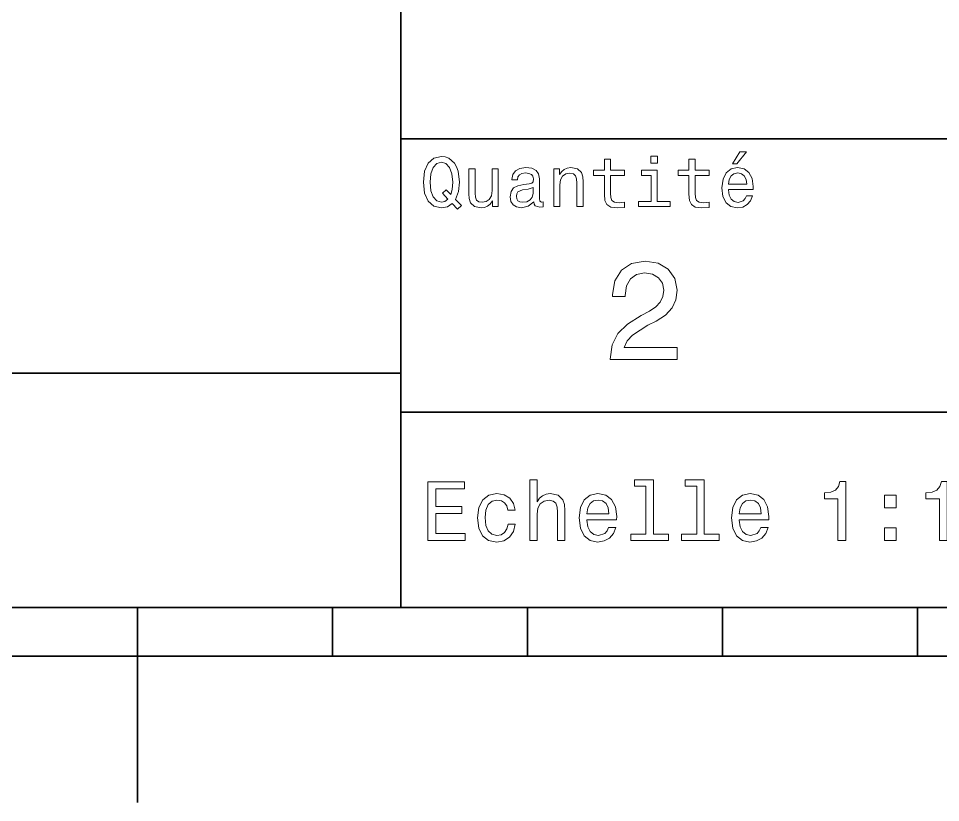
# Model space of a CAD drawing. Extents: x 0 to 297, y 0 to 210.
# Drawn here: x 142.4 to 189.67, y 0 to 40.17 of the extents above; entities that cross this region are included whole.
import ezdxf

# ---------------------------------------------------------------- set-up
doc = ezdxf.new("R2010")
doc.units = 0

msp = doc.modelspace()

# ---------------------------------------------------------------- linework, layer by layer
at = {"color": 7, "lineweight": 35}
for p, q in [((162, 10), (162, 70)), ((162, 34), (287, 34)), ((97, 22), (162, 22)), ((162, 20), (287, 20)), ((10, 10), (287, 10)), ((97, 10), (287, 10)), ((98.5, 7.5), (198.5, 7.5))]:
    msp.add_line(p, q, dxfattribs=at)
at = {"color": 7, "lineweight": 35, "ltscale": 0.25}
msp.add_line((148.5, 10), (148.5, 0), dxfattribs=at)
at = {"color": 7, "lineweight": 35, "ltscale": 0.0625}
for p, q in [((158.5, 10), (158.5, 7.5)), ((168.5, 10), (168.5, 7.5)), ((178.5, 10), (178.5, 7.5)), ((188.5, 10), (188.5, 7.5))]:
    msp.add_line(p, q, dxfattribs=at)
at = {"color": 7, "lineweight": 13}
for points in [[(164.642654, 30.685879), (164.916428, 30.401297), (165.107346, 30.592218), (164.811966, 30.894812), (164.963257, 31.305475), (165.010086, 31.780979), (164.941635, 32.339336), (164.862396, 32.56628), (164.757919, 32.753601), (164.46254, 33.009365), (164.282425, 33.074207), (164.08429, 33.099422), (163.702454, 33.009365), (163.41066, 32.757202), (163.223343, 32.342937), (163.158508, 31.780979), (163.223343, 31.219019), (163.407059, 30.804754), (163.698853, 30.54899), (164.08429, 30.462536), (164.39769, 30.520172)], [(175.161377, 33.117435), (174.82637, 33.117435), (174.82637, 32.757202), (175.161377, 32.757202)], [(179.015854, 32.728386), (179.228394, 32.728386), (179.729111, 33.340778), (179.376083, 33.340778)], [(164.41571, 30.916426), (164.260803, 30.801151), (164.08429, 30.765129), (163.850143, 30.829971), (163.666428, 31.024494), (163.543945, 31.341497), (163.504318, 31.780979), (163.543945, 32.216858), (163.662827, 32.537464), (163.846542, 32.731987), (164.08429, 32.80043), (164.318451, 32.731987), (164.502167, 32.533859), (164.621033, 32.213257), (164.664261, 31.780979), (164.631851, 31.40634), (164.5634, 31.150576), (164.329254, 31.395533), (164.13472, 31.211815)], [(172.438034, 32.130402), (172.438034, 31.161383), (172.459656, 30.847982), (172.560516, 30.631844), (172.762253, 30.505762), (173.104462, 30.462536), (173.479111, 30.480547), (173.479111, 30.754322), (173.205338, 30.732708), (172.956772, 30.761526), (172.823486, 30.851583), (172.765854, 31.002882), (172.755035, 31.215418), (172.755035, 32.130402), (173.479111, 32.130402), (173.479111, 32.400574), (172.755035, 32.400574), (172.755035, 32.966137), (172.438034, 32.966137), (172.438034, 32.400574), (171.890488, 32.400574), (171.890488, 32.130402)], [(176.775223, 32.130402), (176.775223, 31.161383), (176.796829, 30.847982), (176.89769, 30.631844), (177.099426, 30.505762), (177.44165, 30.462536), (177.816284, 30.480547), (177.816284, 30.754322), (177.542511, 30.732708), (177.293945, 30.761526), (177.16066, 30.851583), (177.103027, 31.002882), (177.092224, 31.215418), (177.092224, 32.130402), (177.816284, 32.130402), (177.816284, 32.400574), (177.092224, 32.400574), (177.092224, 32.966137), (176.775223, 32.966137), (176.775223, 32.400574), (176.227661, 32.400574), (176.227661, 32.130402)], [(166.998566, 32.465416), (166.681549, 32.465416), (166.681549, 31.348703), (166.645538, 31.089336), (166.541061, 30.902016), (166.378967, 30.786743), (166.166428, 30.750719), (165.997116, 30.779539), (165.889053, 30.865993), (165.827805, 31.013687), (165.8134, 31.222622), (165.8134, 32.465416), (165.496399, 32.465416), (165.496399, 31.193804), (165.507202, 30.93804), (165.575653, 30.725504), (165.784576, 30.530979), (166.119598, 30.462536), (166.299713, 30.487751), (166.454605, 30.552593), (166.587891, 30.664265), (166.695969, 30.826368), (166.695969, 30.530979), (166.998566, 30.530979)], [(168.824921, 30.78314), (168.824921, 30.772333), (168.842941, 30.649855), (168.896973, 30.5634), (169.123917, 30.494957), (169.30043, 30.523775), (169.30043, 30.768732), (169.224777, 30.757925), (169.123917, 30.804754), (169.105911, 30.948847), (169.105911, 31.950287), (169.062683, 32.206051), (168.9366, 32.386166), (168.716858, 32.494236), (168.407059, 32.533859), (168.104462, 32.490635), (167.881119, 32.368156), (167.740631, 32.177231), (167.693802, 31.925072), (167.693802, 31.903458), (167.978394, 31.903458), (168.003601, 32.054756), (168.082855, 32.162823), (168.21254, 32.227665), (168.396255, 32.25288), (168.572769, 32.234871), (168.698853, 32.180836), (168.77449, 32.087173), (168.799713, 31.957493), (168.785309, 31.806194), (168.727661, 31.730547), (168.583572, 31.694523), (168.3134, 31.665705), (168.003601, 31.600864), (167.783859, 31.48559), (167.654175, 31.305475), (167.614548, 31.038904), (167.650574, 30.801151), (167.762253, 30.62464), (167.942368, 30.512968), (168.190918, 30.473343), (168.52594, 30.54899)], [(169.844376, 30.530979), (170.161377, 30.530979), (170.161377, 31.647694), (170.193802, 31.903458), (170.298279, 32.090778), (170.460373, 32.206051), (170.676514, 32.249279), (170.849426, 32.213257), (170.957489, 32.115993), (171.011536, 31.95389), (171.029541, 31.737751), (171.029541, 30.530979), (171.346542, 30.530979), (171.346542, 31.802593), (171.332138, 32.058357), (171.267288, 32.270893), (171.054749, 32.465416), (170.723343, 32.533859), (170.539627, 32.508644), (170.38472, 32.440201), (170.251434, 32.324928), (170.146973, 32.170029), (170.146973, 32.465416), (169.844376, 32.465416)], [(175.150574, 30.79755), (175.150574, 32.400574), (174.336456, 32.400574), (174.336456, 32.130402), (174.833572, 32.130402), (174.833572, 30.79755), (174.185165, 30.79755), (174.185165, 30.530979), (175.806198, 30.530979), (175.806198, 30.79755)], [(178.796112, 31.40634), (180.064117, 31.40634), (180.067719, 31.554033), (180.010086, 31.9683), (179.851593, 32.278099), (179.599426, 32.465416), (179.264404, 32.533859), (178.9366, 32.461815), (178.684433, 32.260086), (178.522339, 31.932276), (178.464691, 31.5), (178.518738, 31.056915), (178.680832, 30.732708), (178.929398, 30.530979), (179.253601, 30.462536), (179.534576, 30.509365), (179.765137, 30.631844), (179.934433, 30.826368), (180.031708, 31.085733), (179.718292, 31.085733), (179.653458, 30.941643), (179.559799, 30.833572), (179.293228, 30.747118), (179.087891, 30.786743), (178.932999, 30.912823), (178.832138, 31.118155), (178.796112, 31.395533)], [(178.796112, 31.672911), (178.835739, 31.921469), (178.932999, 32.105186), (179.080688, 32.216858), (179.275208, 32.256485), (179.466141, 32.216858), (179.613831, 32.105186), (179.703888, 31.921469), (179.736313, 31.672911)], [(168.78891, 31.208212), (168.745682, 31.020893), (168.630402, 30.876801), (168.457489, 30.78314), (168.244965, 30.750719), (168.108063, 30.768732), (168.010803, 30.826368), (167.94957, 30.927233), (167.931549, 31.067722), (167.945969, 31.193804), (168.003601, 31.283861), (168.234146, 31.384726), (168.52594, 31.427954), (168.78891, 31.514408)], [(172.742065, 22.700289), (176.178665, 22.700289), (176.178665, 23.319885), (173.462524, 23.319885), (173.613831, 23.658503), (173.873199, 23.939482), (174.672897, 24.45101), (175.097977, 24.667147), (175.573486, 24.976946), (175.912094, 25.337177), (176.106628, 25.762249), (176.178665, 26.244957), (176.056183, 26.850143), (175.717575, 27.325649), (175.198837, 27.628242), (174.528809, 27.736313), (173.837173, 27.613834), (173.311234, 27.275217), (172.97261, 26.734871), (172.857346, 26.021614), (172.857346, 25.92075), (173.512955, 25.92075), (173.512955, 25.978386), (173.577805, 26.4683), (173.772324, 26.828531), (174.082123, 27.059078), (174.492783, 27.138329), (174.91066, 27.066282), (175.220459, 26.886168), (175.42218, 26.605188), (175.494232, 26.252163), (175.443802, 25.92075), (175.306915, 25.639771), (175.076355, 25.394814), (174.759354, 25.178675), (174.33429, 24.948128), (173.628235, 24.501442), (173.131119, 24.025938), (172.835724, 23.449568), (172.742065, 22.721903)], [(163.393372, 13.428675), (165.295395, 13.428675), (165.295395, 13.791787), (163.791061, 13.791787), (163.791061, 14.807637), (165.131119, 14.807637), (165.131119, 15.166427), (163.791061, 15.166427), (163.791061, 16.065563), (165.260803, 16.065563), (165.260803, 16.428675), (163.393372, 16.428675)], [(168.610947, 13.428675), (168.991348, 13.428675), (168.991348, 14.768732), (169.030258, 15.075649), (169.155624, 15.300432), (169.350143, 15.438761), (169.609512, 15.490635), (169.817001, 15.447407), (169.946686, 15.330692), (170.011536, 15.136168), (170.033142, 14.876801), (170.033142, 13.428675), (170.413544, 13.428675), (170.413544, 14.954612), (170.396255, 15.261528), (170.318451, 15.516571), (170.0634, 15.75), (169.66571, 15.832133), (169.44957, 15.801874), (169.263687, 15.719741), (169.108063, 15.590058), (168.991348, 15.412825), (168.991348, 16.532421), (168.610947, 16.532421)], [(174.572052, 16.212536), (174.572052, 13.748559), (173.789627, 13.748559), (173.789627, 13.428675), (175.730545, 13.428675), (175.730545, 13.748559), (174.952454, 13.748559), (174.952454, 16.532421), (173.97551, 16.532421), (173.97551, 16.212536)], [(177.174347, 16.212536), (177.174347, 13.748559), (176.391937, 13.748559), (176.391937, 13.428675), (178.332855, 13.428675), (178.332855, 13.748559), (177.554749, 13.748559), (177.554749, 16.532421), (176.577805, 16.532421), (176.577805, 16.212536)], [(184.416412, 13.428675), (184.809784, 13.428675), (184.809784, 16.450289), (184.515839, 16.450289), (184.438034, 16.1866), (184.28241, 16.009367), (184.044662, 15.905621), (183.716125, 15.871038), (183.716125, 15.564121), (184.416412, 15.564121)], [(189.621033, 13.428675), (190.014404, 13.428675), (190.014404, 16.450289), (189.720459, 16.450289), (189.642639, 16.1866), (189.48703, 16.009367), (189.249268, 15.905621), (188.920746, 15.871038), (188.920746, 15.564121), (189.621033, 15.564121)], [(167.48703, 14.980548), (167.863113, 14.980548), (167.785309, 15.326369), (167.599426, 15.598703), (167.309799, 15.767292), (166.933716, 15.832133), (166.518738, 15.745678), (166.203171, 15.503603), (166.004318, 15.110231), (165.935165, 14.582853), (166, 14.059798), (166.194519, 13.67075), (166.501434, 13.428675), (166.920746, 13.346542), (167.292511, 13.411384), (167.582138, 13.592939), (167.780975, 13.878242), (167.867432, 14.258646), (167.504318, 14.258646), (167.439484, 14.016571), (167.318451, 13.835014), (167.145538, 13.722623), (166.933716, 13.688041), (166.670029, 13.744237), (166.479828, 13.917148), (166.363113, 14.198127), (166.324203, 14.595821), (166.363113, 14.984871), (166.484146, 15.26585), (166.67868, 15.438761), (166.933716, 15.49928), (167.158508, 15.460375), (167.327087, 15.360951), (167.439484, 15.196686)], [(171.546112, 14.479107), (173.067719, 14.479107), (173.072052, 14.656341), (173.002884, 15.153459), (172.812683, 15.525217), (172.510086, 15.75), (172.108063, 15.832133), (171.714691, 15.745678), (171.412109, 15.503603), (171.217575, 15.110231), (171.148422, 14.591499), (171.213257, 14.059798), (171.407776, 13.67075), (171.706055, 13.428675), (172.095108, 13.346542), (172.432281, 13.402739), (172.708939, 13.549712), (172.912109, 13.783141), (173.028824, 14.09438), (172.65274, 14.09438), (172.574936, 13.92147), (172.46254, 13.791787), (172.142654, 13.688041), (171.896255, 13.735591), (171.710373, 13.886888), (171.58934, 14.133286), (171.546112, 14.466139)], [(179.353027, 14.479107), (180.874634, 14.479107), (180.878967, 14.656341), (180.809799, 15.153459), (180.619598, 15.525217), (180.317001, 15.75), (179.914978, 15.832133), (179.521606, 15.745678), (179.219025, 15.503603), (179.02449, 15.110231), (178.955338, 14.591499), (179.020172, 14.059798), (179.214691, 13.67075), (179.51297, 13.428675), (179.902023, 13.346542), (180.239197, 13.402739), (180.515854, 13.549712), (180.719025, 13.783141), (180.835739, 14.09438), (180.459656, 14.09438), (180.381851, 13.92147), (180.269455, 13.791787), (179.94957, 13.688041), (179.703171, 13.735591), (179.517288, 13.886888), (179.396255, 14.133286), (179.353027, 14.466139)], [(186.798264, 15.105908), (187.394806, 15.105908), (187.394806, 15.75), (186.798264, 15.75)], [(171.546112, 14.798992), (171.593658, 15.097262), (171.710373, 15.317724), (171.887604, 15.45173), (172.121033, 15.49928), (172.350143, 15.45173), (172.527374, 15.317724), (172.635452, 15.097262), (172.674347, 14.798992)], [(179.353027, 14.798992), (179.400574, 15.097262), (179.517288, 15.317724), (179.694519, 15.45173), (179.927948, 15.49928), (180.157059, 15.45173), (180.33429, 15.317724), (180.442368, 15.097262), (180.481262, 14.798992)], [(186.798264, 13.428675), (187.394806, 13.428675), (187.394806, 14.072767), (186.798264, 14.072767)]]:
    msp.add_lwpolyline(points, close=True, dxfattribs=at)

doc.saveas('drawing.dxf')
